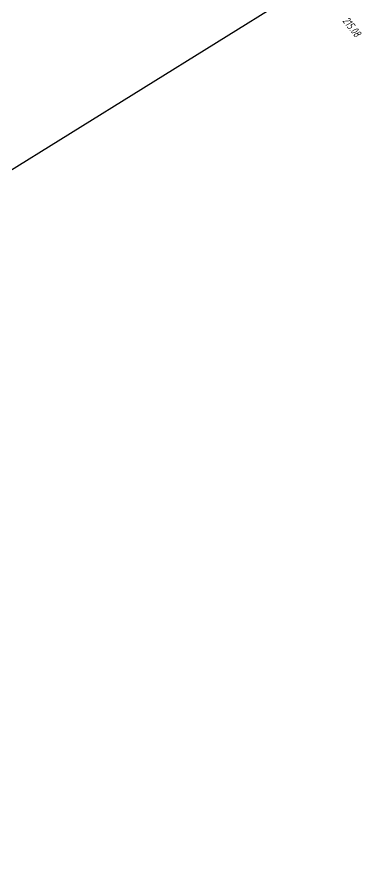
# Model space of a CAD drawing. Header units: millimetres. Extents: x -1799 to 6962, y -1020 to 4121.
# Drawn here: x 1316.7 to 1469.9, y 2235 to 2609.7 of the extents above; entities that cross this region are included whole.
import ezdxf

# ---------------------------------------------------------------- set-up
doc = ezdxf.new("R2010")
doc.units = ezdxf.units.MM
doc.linetypes.add('CONTI', pattern=[0])
doc.linetypes.add('STROT', pattern=[1.7, 0.5, -1.2])
for name, color, linetype in [('PI_OTDEFAULT', 172, 'CONTI'), ('SIT_LDEFAULT', 7, 'CONTI'), ('разметка', 7, 'Continuous')]:
    doc.layers.add(name, color=color, linetype=linetype)
doc.styles.add('eskd', font='spds.shx', dxfattribs={"width": 1.2, "oblique": 15})

msp = doc.modelspace()

# ---------------------------------------------------------------- linework, layer by layer
at = {"layer": 'SIT_LDEFAULT', "color": 7}
msp.add_line((1481.45, 2646.82), (1277.52, 2519.99), dxfattribs=at)
at = {"layer": 'разметка', "linetype": 'STROT', "lineweight": 30, "ltscale": 7}
msp.add_lwpolyline([(1420.05, 2714.64), (1440.39, 2684.83, 0.00543), (1456.53, 2662.12, 0.01189), (1456.53, 2662.12, 0.000612), (1456.53, 2662.12, 0.019467), (1511.96, 2592.42, 0.000292), (1511.96, 2592.42), (1511.96, 2592.42), (1564.88, 2531.33, 0.016638), (1591.79, 2501.75, 0.021736), (1625.84, 2471.19), (1679.39, 2425.88, 0.01625), (1781.27, 2345.2), (1793.11, 2336.43, 0.037498), (1867.96, 2286.61, 0.010492), (1879.2, 2280.95, 0.037499), (1963.8, 2250.52), (1979.69, 2245.69), (1979.69, 2245.69, 0.001669), (2014.92, 2235.02), (2014.92, 2235.02)], format="xyb", dxfattribs=at)

# ---------------------------------------------------------------- texts
at = {"layer": 'PI_OTDEFAULT', "color": 172, "style": 'eskd', "oblique": 10, "width": 0.8}
msp.add_text('215.08', height=3.5, rotation=308, dxfattribs=at).set_placement((1458.63, 2608.05))

doc.saveas('drawing.dxf')
